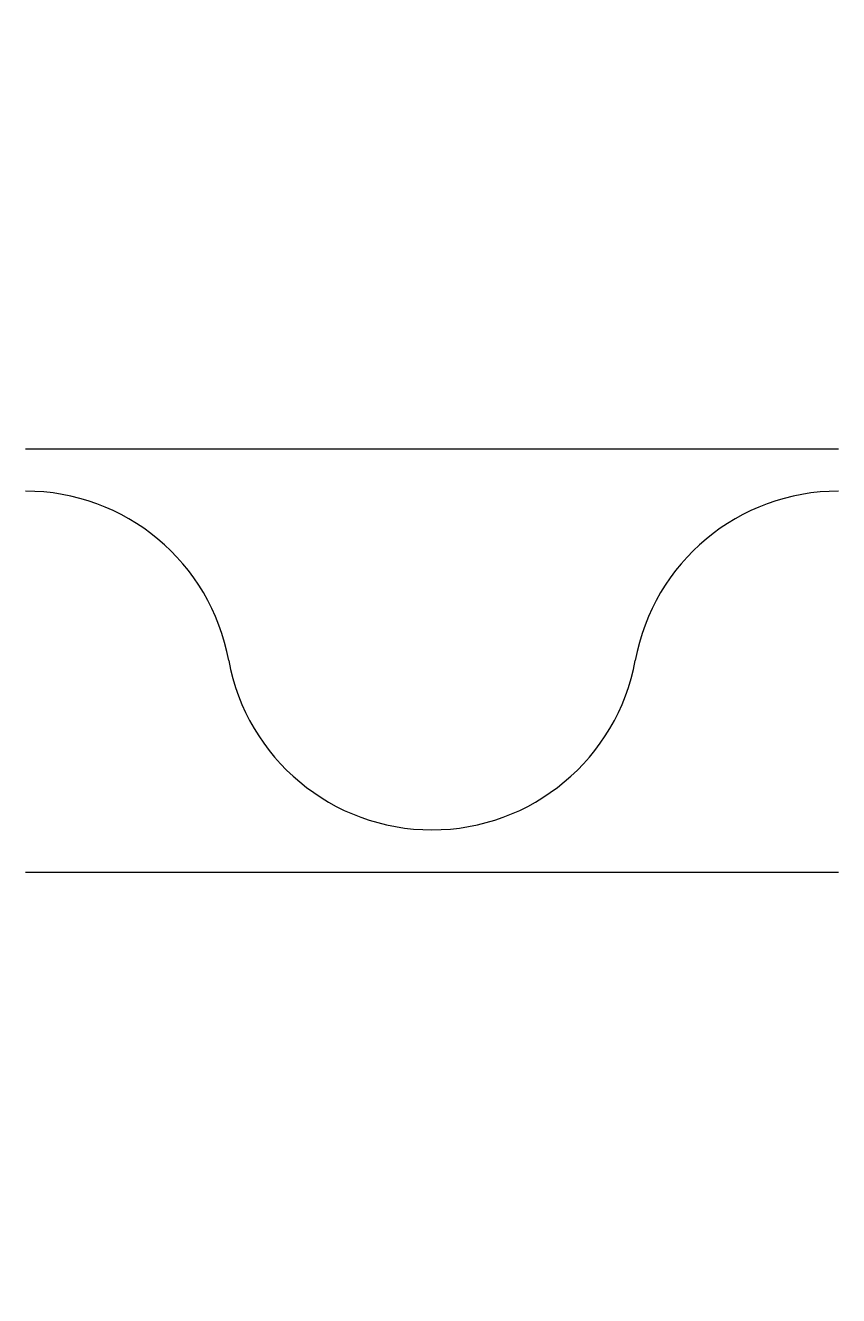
# Model space of a CAD drawing. Header units: millimetres. Extents: x -289 to 289, y -451 to 451.
import ezdxf

# ---------------------------------------------------------------- set-up
doc = ezdxf.new("R2010")
doc.units = ezdxf.units.MM

# ---------------------------------------------------------------- blocks, each defined once
blk = doc.blocks.new('$LinePat$夹层保温2')
at = {"color": 0}
for p, q in [((0, -50), (96, -50)), ((0, -100), (96, -100))]:
    blk.add_line(p, q, dxfattribs=at)
for centre, start, end in [((0, -79.4), 10.3889, 90), ((96, -79.4), 90, 169.6111), ((48, -70.6), 190.3889, 349.6111)]:
    blk.add_arc(centre, 24.4, start, end, dxfattribs=at)
at = {"layer": 'Defpoints'}
for p in [(0, 0), (96, -150)]:
    blk.add_point(p, dxfattribs=at)

msp = doc.modelspace()

# ---------------------------------------------------------------- block references
at = {"xscale": 6.013773181795155, "yscale": 6.013773181795155, "zscale": 6.013773181795155}
msp.add_blockref('$LinePat$夹层保温2', (-288.69, 450.75), dxfattribs=at)

doc.saveas('drawing.dxf')
